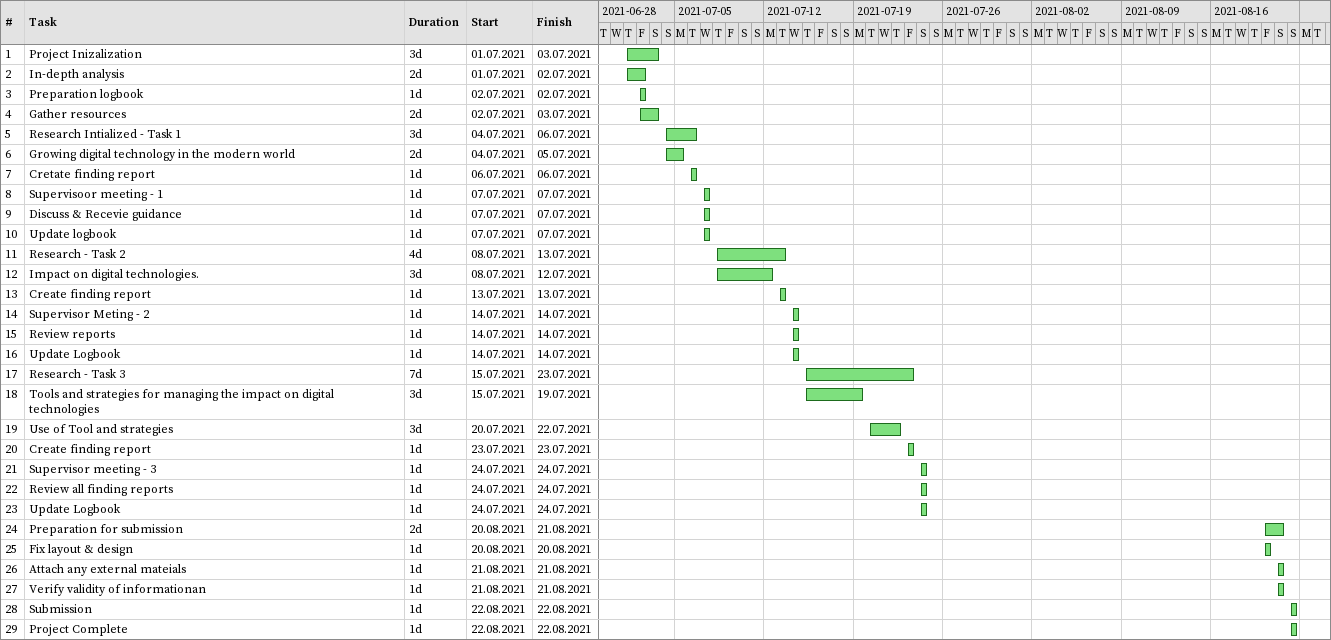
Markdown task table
| ID | Task | Duration | Start | Finish |
|---|---|---|---|---|
| 1 | Project Inizalization | 3d | 2021-07-01 | 2021-07-03 |
| 2 | In-depth analysis | 2d | 2021-07-01 | 2021-07-02 |
| 3 | Preparation logbook | 1d | 2021-07-02 | 2021-07-02 |
| 4 | Gather resources | 2d | 2021-07-02 | 2021-07-03 |
| 5 | Research Intialized - Task 1 | 3d | 2021-07-04 | 2021-07-06 |
| 6 | Growing digital technology in the modern world | 2d | 2021-07-04 | 2021-07-05 |
| 7 | Cretate finding report | 1d | 2021-07-06 | 2021-07-06 |
| 8 | Supervisoor meeting - 1 | 1d | 2021-07-07 | 2021-07-07 |
| 9 | Discuss & Recevie guidance | 1d | 2021-07-07 | 2021-07-07 |
| 10 | Update logbook | 1d | 2021-07-07 | 2021-07-07 |
| 11 | Research - Task 2 | 4d | 2021-07-08 | 2021-07-13 |
| 12 | Impact on digital technologies. | 3d | 2021-07-08 | 2021-07-12 |
| 13 | Create finding report | 1d | 2021-07-13 | 2021-07-13 |
| 14 | Supervisor Meting - 2 | 1d | 2021-07-14 | 2021-07-14 |
| 15 | Review reports | 1d | 2021-07-14 | 2021-07-14 |
| 16 | Update Logbook | 1d | 2021-07-14 | 2021-07-14 |
| 17 | Research - Task 3 | 7d | 2021-07-15 | 2021-07-23 |
| 18 | Tools and strategies for managing the impact on digital technologies | 3d | 2021-07-15 | 2021-07-19 |
| 19 | Use of Tool and strategies | 3d | 2021-07-20 | 2021-07-22 |
| 20 | Create finding report | 1d | 2021-07-23 | 2021-07-23 |
| 21 | Supervisor meeting - 3 | 1d | 2021-07-24 | 2021-07-24 |
| 22 | Review all finding reports | 1d | 2021-07-24 | 2021-07-24 |
| 23 | Update Logbook | 1d | 2021-07-24 | 2021-07-24 |
| 24 | Preparation for submission | 2d | 2021-08-20 | 2021-08-21 |
| 25 | Fix layout & design | 1d | 2021-08-20 | 2021-08-20 |
| 26 | Attach any external mateials | 1d | 2021-08-21 | 2021-08-21 |
| 27 | Verify validity of informationan | 1d | 2021-08-21 | 2021-08-21 |
| 28 | Submission | 1d | 2021-08-22 | 2021-08-22 |
| 29 | Project Complete | 1d | 2021-08-22 | 2021-08-22 |
